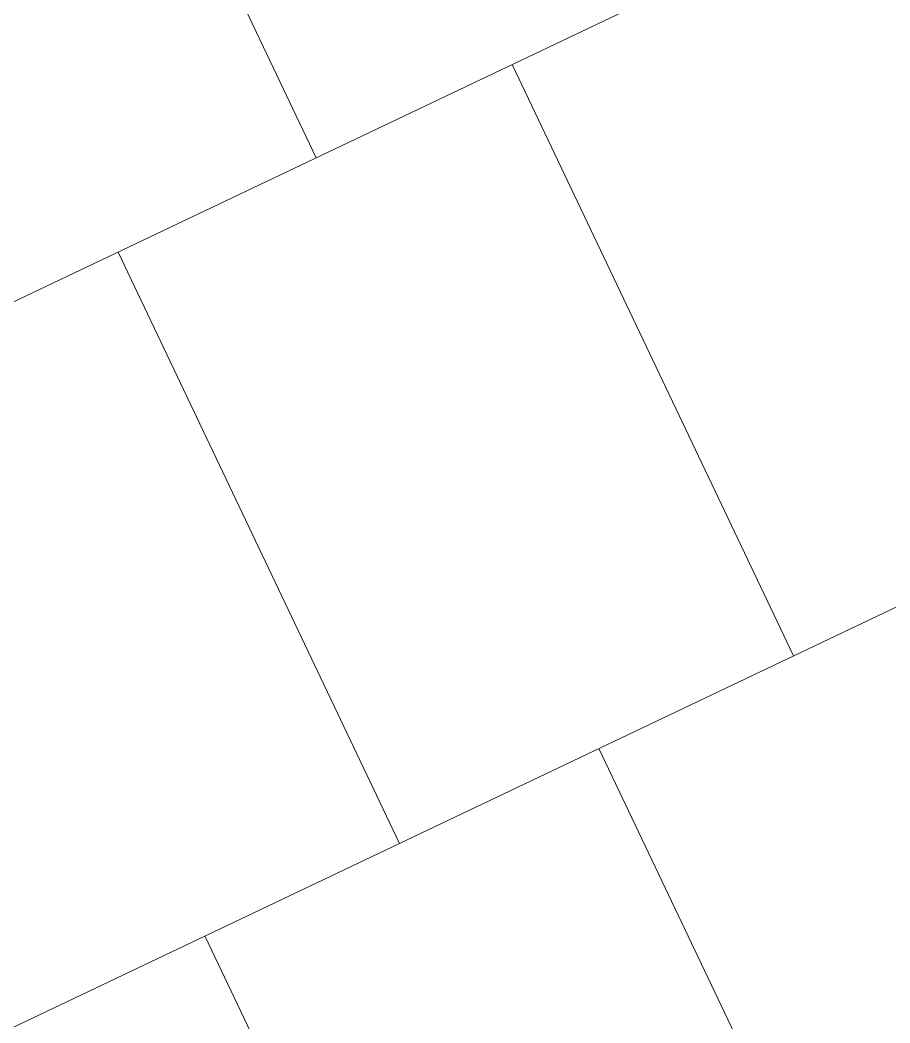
# Model space of a CAD drawing. Header units: metres. Extents: x 678805 to 1359287, y 2747329 to 5497370.
# Drawn here: x 679660.774 to 679661.571, y 2748565.815 to 2748566.734 of the extents above; entities that cross this region are included whole.
import ezdxf

# ---------------------------------------------------------------- set-up
doc = ezdxf.new("R2010")
doc.units = ezdxf.units.M
doc.layers.add('00_XREF_MON_HSC_PAVEMENT', color=7, linetype='Continuous')
doc.layers.add('XREF_MON_HSC_PAVEMENT$0$02-L-Joints-Paviment_07_Precast Concrete Blocks 60X40', color=7, linetype='Continuous', lineweight=5, true_color=0x999999)
doc.layers.add('XREF_MON_HSC_PAVEMENT$0$03-TR-Pavement_07_Precast Concrete Blocks 60X40', color=7, linetype='Continuous', lineweight=5, true_color=0x999999)

# ---------------------------------------------------------------- blocks, each defined once
blk = doc.blocks.new('XREF_MON_HSC_PAVEMENT')
at = {"layer": 'XREF_MON_HSC_PAVEMENT$0$02-L-Joints-Paviment_07_Precast Concrete Blocks 60X40'}
for points in [[(679661.0449672735, 2748566.607856828), (679660.7871519848, 2748567.149642096)], [(679661.4826282826, 2748566.151640038), (679661.224813538, 2748566.693425565)], [(679661.1214379312, 2748565.979763542), (679660.8636231866, 2748566.521549069)], [(679661.5620913747, 2748565.524997003), (679661.3042760859, 2748566.066782271)], [(679661.2009011958, 2748565.353120144), (679660.943085907, 2748565.894905413)]]:
    blk.add_lwpolyline(points, dxfattribs=at)
at = {"layer": 'XREF_MON_HSC_PAVEMENT$0$03-TR-Pavement_07_Precast Concrete Blocks 60X40'}
for p, q in [((679650.3864146009, 2748561.53585137), (679670.7140996482, 2748571.20903407)), ((679652.2774580407, 2748561.771258107), (679671.0333035087, 2748570.69646132))]:
    blk.add_line(p, q, dxfattribs=at)

msp = doc.modelspace()

# ---------------------------------------------------------------- block references
at = {"layer": '00_XREF_MON_HSC_PAVEMENT'}
msp.add_blockref('XREF_MON_HSC_PAVEMENT', (0, 0), dxfattribs=at)

doc.saveas('drawing.dxf')
